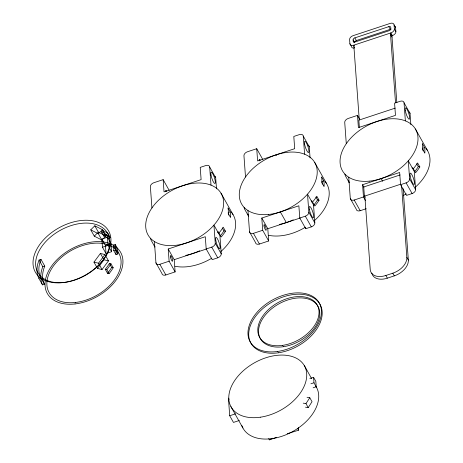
<?xml version="1.0" encoding="UTF-8"?>
<svg xmlns="http://www.w3.org/2000/svg" width="463" height="463" viewBox="0 0 463 463"><rect width="100%" height="100%" fill="white"/><g stroke="black" fill="none" stroke-linecap="round" stroke-linejoin="round"><path stroke-width="0.69" d="M309.788 397.705L312.033 401.71L308.231 407.596L305.985 403.591L309.788 397.705L307.05 397.277M93.966 262.127L100.407 253.452L104.951 254.546L108.498 260.86L102.051 269.535L97.508 268.442L93.966 262.127L98.509 263.221L102.051 269.535M98.509 263.221L104.951 254.546M97.508 268.442L103.955 259.766L100.407 253.452M90.736 229.839L94.805 225.811L102.41 229.694L105.952 236.008L101.883 240.042L94.278 236.153L90.736 229.839L98.341 233.728L101.883 240.042M94.278 236.153L98.347 232.125L105.952 236.008M98.341 233.728L102.41 229.694M101.449 231.975L102.873 230.649A42.04 27.08 -29.3 0 1 107.867 233.317L110.113 237.322L108.701 238.642A40.038 25.789 -29.3 0 0 103.7 235.985L101.449 231.975A40.038 25.789 -29.3 0 1 106.455 234.637L108.701 238.642M103.7 235.985L105.118 234.654A42.04 27.08 -29.3 0 1 110.113 237.322M106.455 234.637L107.867 233.317M268.714 438.594L269.397 439.85L272.528 438.201M269.397 439.85L276.642 437.338M354.866 37.868L388.804 26.646A2.002 1.291 -29.3 0 1 390.755 27.392L390.853 28.752A2.002 1.291 -29.3 0 1 389.099 30.726L355.167 41.948A2.002 1.291 -29.3 0 1 353.217 41.201L353.113 39.841A2.002 1.291 -29.3 0 1 354.866 37.868L356.365 40.536A2.002 1.291 -29.3 0 0 354.612 42.388M356.365 40.536L390.303 29.319A2.002 1.291 -29.3 0 1 390.992 29.186M394.077 24.904L394.378 28.984A4.005 2.581 -29.3 0 1 390.87 32.925L353.796 45.183A4.005 2.581 -29.3 0 1 349.889 43.69L349.594 39.61A4.005 2.581 -29.3 0 1 353.101 35.668L390.17 23.41A4.005 2.581 -29.3 0 1 394.077 24.904L395.576 27.572L395.877 31.652A4.005 2.581 -29.3 0 1 392.369 35.599L391.808 35.784L390.309 33.11A16.014 10.313 -29.3 0 1 390.523 34.436L395.535 102.855M169.14 190.328L163.15 179.644L153.878 182.711A4.005 2.581 -29.3 0 0 150.371 186.653L151.933 207.962M262.724 159.388L256.728 148.704L247.456 151.771A4.005 2.581 -29.3 0 0 243.949 155.713L245.512 177.022M359.618 119.159L357.505 115.385L348.234 118.453A4.005 2.581 -29.3 0 0 344.727 122.394L346.289 143.704M395.223 108.122L358.831 120.154L359.352 127.244M101.883 239.082L107.445 237.241L110.987 243.555L111.589 251.716L106.027 253.556L102.479 247.236L101.883 239.082L105.431 245.396L106.027 253.556M105.431 245.396L110.987 243.555M102.479 247.236L108.041 245.402L107.445 237.241M154.382 241.483L155.944 262.793L161.94 273.477A4.005 2.581 -29.3 0 0 165.847 274.97L175.112 271.903L169.117 261.219L168.219 248.984L205.294 236.726L206.191 248.967L212.181 259.645L217.743 257.81A4.005 2.581 -29.3 0 0 221.25 253.863L219.931 235.777L213.935 225.093L215.26 243.179L221.25 253.863M247.965 210.543L249.522 231.853L255.518 242.537A4.005 2.581 -29.3 0 0 259.425 244.03L268.69 240.963L262.695 230.285L261.803 218.044L298.872 205.786L299.769 218.027L305.765 228.71L311.327 226.87A4.005 2.581 -29.3 0 0 314.834 222.923L313.509 204.837L307.513 194.153L308.838 212.239L314.834 222.923M365.591 200.734L363.472 196.96L362.581 184.725L399.65 172.468L400.547 184.708L406.543 195.386L412.099 193.551A4.005 2.581 -29.3 0 0 415.612 189.604L414.287 171.518L408.291 160.835L409.616 178.921L415.612 189.604M400.107 174.95L363.721 186.983L364.398 196.202L365.041 197.342M364.398 196.202L400.79 184.17M155.944 262.793A4.005 2.581 -29.3 0 0 159.851 264.286L169.117 261.219M206.191 248.967L211.747 247.126A4.005 2.581 -29.3 0 0 215.26 243.179M249.522 231.853A4.005 2.581 -29.3 0 0 253.429 233.346L262.695 230.285M299.769 218.027L305.331 216.186A4.005 2.581 -29.3 0 0 308.838 212.239M348.743 177.225L350.3 198.534A4.005 2.581 -29.3 0 0 354.207 200.028L363.472 196.96M400.547 184.708L406.109 182.868A4.005 2.581 -29.3 0 0 409.616 178.921M175.112 271.903L174.215 259.668L206.481 249.001M268.69 240.963L267.799 228.728L300.065 218.061M350.3 198.534L356.296 209.218A4.005 2.581 -29.3 0 0 360.202 210.711L366.158 208.738M364.838 196.052L370.221 269.518A16.014 10.313 -29.3 0 0 385.841 275.491L392.815 273.187A16.014 10.313 -29.3 0 0 406.844 257.411L401.571 185.385M371.847 273.147A16.014 10.313 -29.3 0 0 387.34 278.165L394.314 275.861A16.014 10.313 -29.3 0 0 408.343 260.079L403.117 188.696M309.869 378.555L313.578 377.328L315.824 381.333L316.223 386.773L313.133 387.797M310.887 383.786L313.972 382.768L313.578 377.328M239.348 420.479L233.462 422.424L229.712 415.745L235.603 413.8M182.729 185.704L184.992 185.009A42.04 27.08 -29.3 0 1 223.641 202.325A42.04 27.08 -29.3 0 1 186.757 242.855L184.343 243.602A42.04 27.08 -29.3 0 1 145.695 226.285A42.04 27.08 -29.3 0 1 182.578 185.756M287.21 433.744L298.571 430.202L298.38 427.592M39.054 260.032L41.028 259.442L44.772 266.115A40.038 25.789 -29.3 0 0 44.46 284.288L42.521 284.872L38.77 278.194A42.04 27.08 -29.3 0 1 39.054 260.032L42.799 266.711A42.04 27.08 -29.3 0 0 42.521 284.872M113.36 245.089L115.235 244.522L117.48 248.533A42.04 27.08 -29.3 0 1 117.828 253.99L115.97 254.546L113.724 250.541A40.038 25.789 -29.3 0 0 113.36 245.089L115.611 249.094A40.038 25.789 -29.3 0 1 115.97 254.546M42.799 266.711L44.772 266.115M115.611 249.094L117.48 248.533M113.724 250.541L115.582 249.985A42.04 27.08 -29.3 0 0 115.235 244.522M38.77 278.194L40.715 277.615A40.038 25.789 -29.3 0 1 41.028 259.442M424.635 147.616A42.04 27.08 -29.3 0 1 424.82 153.126L422.574 149.121A42.04 27.08 -29.3 0 0 422.389 143.611L424.635 147.616L422.765 148.148A40.038 25.789 -29.3 0 1 423.049 150.84M323.857 180.935A42.04 27.08 -29.3 0 1 324.042 186.444L321.797 182.439A42.04 27.08 -29.3 0 0 321.611 176.93L323.857 180.935L321.988 181.467A40.038 25.789 -29.3 0 1 322.271 184.164M230.279 211.875A42.04 27.08 -29.3 0 1 230.464 217.384L228.218 213.379A42.04 27.08 -29.3 0 0 228.033 207.87L230.279 211.875L228.404 212.407A40.038 25.789 -29.3 0 1 228.693 215.098M303.248 403.163L305.985 403.591M305.499 407.168L308.231 407.596M109.395 263.464L110.958 263.771L113.203 267.776A42.04 27.08 -29.3 0 1 109.071 273.598L107.509 273.292L105.257 269.287A40.038 25.789 -29.3 0 0 109.395 263.464L111.641 267.469L113.203 267.776M105.257 269.287L106.826 269.593L109.071 273.598M416.688 163.74L418.297 166.599L419.831 166.94A42.04 27.08 -29.3 0 1 415.566 172.734L413.32 168.729L412.29 168.497M315.911 197.059L317.52 199.918L319.053 200.259A42.04 27.08 -29.3 0 1 314.788 206.052L312.542 202.047L311.512 201.816M222.333 227.999L223.942 230.858L225.475 231.199A42.04 27.08 -29.3 0 1 221.21 236.992L218.964 232.982L217.934 232.756M103.955 259.766L108.498 260.86M394.378 28.984L395.877 31.652M388.804 26.646L390.303 29.319M390.87 32.925L392.369 35.599M390.523 34.436L392.022 37.104L396.826 102.722M357.505 115.385L358.397 127.626L395.471 115.368L394.574 103.127L400.136 101.293A4.005 2.581 -29.3 0 1 404.043 102.786L410.039 113.47L410.849 124.599M415.386 128.963L427.378 150.33M353.113 39.841L354.612 42.509M353.217 41.201L353.813 42.266M354.195 45.646L353.911 45.148A16.014 10.313 -29.3 0 0 353.9 46.543L359.276 120.01M353.9 46.543L354.496 47.614M419.831 166.94L417.585 162.935A42.04 27.08 -29.3 0 1 413.32 168.729M349.889 43.69L351.388 46.364A4.005 2.581 -29.3 0 0 354.27 48.088M406.109 182.868L412.099 193.551M381.113 178.596L382.612 181.27M406.844 257.411L408.343 260.079M362.581 184.725L363.987 187.237M354.207 200.028L360.202 210.711M392.815 273.187L394.314 275.861M385.841 275.491L387.34 278.165M256.728 148.704L257.625 160.945L294.694 148.687L293.797 136.452L299.358 134.611A4.005 2.581 -29.3 0 1 303.265 136.105L309.261 146.788L310.077 157.918M314.608 162.287L326.6 183.649M319.053 200.259L316.808 196.254A42.04 27.08 -29.3 0 1 312.542 202.047M276.156 154.816L276.533 155.481M305.331 216.186L311.327 226.87M280.335 211.915L286.331 222.599M261.803 218.044L267.799 228.728M248.538 216.14L244.788 209.461A42.04 27.08 -29.3 0 1 244.065 207.465M253.429 233.346L259.425 244.03M163.15 179.644L164.041 191.879L201.116 179.627L200.219 167.386L205.78 165.551A4.005 2.581 -29.3 0 1 209.687 167.045L215.683 177.728L216.493 188.858M221.03 193.221L233.022 214.589M304.457 365.735L311.657 378.722M313.972 382.768L316.594 387.519M225.475 231.199L223.23 227.194A42.04 27.08 -29.3 0 1 218.964 232.982M211.747 247.126L217.743 257.81M168.219 248.984L174.215 259.668M159.851 264.286L165.847 274.97M229.104 399.285L228.421 398.07L229.712 415.745M230.91 406.612L242.901 427.974M115.582 249.985L117.828 253.99M102.873 230.649L105.118 234.654M108.041 245.402L111.589 251.716M94.805 225.811L98.347 232.125M40.715 277.615L44.46 284.288M297.547 428.316L298.571 430.202M404.043 102.786L405.368 120.872M303.265 136.105L304.59 154.191M305.655 227.269L305.765 228.71M209.687 167.045L211.006 185.131M110.958 263.771A42.04 27.08 -29.3 0 1 106.826 269.593M111.641 267.469A40.038 25.789 -29.3 0 1 107.509 273.292M231.431 212.378A42.04 27.08 -29.3 0 1 220.973 251.432M211.909 258.111A42.04 27.08 -29.3 0 1 175.055 266.248M223.942 230.858A40.038 25.789 -29.3 0 1 220.266 235.945M218.31 231.581A40.038 25.789 -29.3 0 1 217.726 232.293M150.481 238.404A42.04 27.08 -29.3 0 0 151.21 240.401L154.96 247.08A42.04 27.08 -29.3 0 1 154.231 245.083M199.698 250.767A42.04 27.08 -29.3 0 1 185.738 255.385M214.728 176.287A4.005 2.581 -29.3 0 1 215.683 177.728M165.661 191.543A3.004 0.666 71.7 0 1 166.802 191.503M293.282 219.827A42.04 27.08 -29.3 0 1 279.316 224.445M308.034 145.226A4.005 2.581 -29.3 0 1 309.261 146.788M259.28 160.84A3.004 0.666 71.7 0 1 260.275 160.354M325.014 181.438A42.04 27.08 -29.3 0 1 314.551 220.492M305.487 227.177A42.04 27.08 -29.3 0 1 268.633 235.308M317.52 199.918A40.038 25.789 -29.3 0 1 313.549 205.358M311.894 200.641A40.038 25.789 -29.3 0 1 311.304 201.353M248.145 215.156A42.04 27.08 -29.3 0 1 247.809 214.143M391.808 35.784A16.014 10.313 -29.3 0 1 392.022 37.104M394.349 26.009A4.005 2.581 -29.3 0 1 395.576 27.572M425.792 148.119A42.04 27.08 -29.3 0 1 415.328 187.174M406.265 193.852A42.04 27.08 -29.3 0 1 403.256 195.577M418.297 166.599A40.038 25.789 -29.3 0 1 414.622 171.686M412.377 167.681A40.038 25.789 -29.3 0 1 412.082 168.034M344.842 174.146A42.04 27.08 -29.3 0 0 345.566 176.143L349.316 182.821A42.04 27.08 -29.3 0 1 348.587 180.825M409.084 112.029A4.005 2.581 -29.3 0 1 410.039 113.47M315.928 386.368A42.04 27.08 -29.3 0 1 291.603 432.124A42.04 27.08 -29.3 0 1 241.854 425.595M75.035 303.942A42.04 27.08 -29.3 0 0 121.3 253.672A42.04 27.08 -29.3 0 0 55.583 261.161A42.04 27.08 -29.3 0 0 75.035 303.942M63.043 282.58A42.04 27.08 -29.3 0 0 109.314 232.31A42.04 27.08 -29.3 0 0 43.597 239.793A42.04 27.08 -29.3 0 0 63.043 282.58M64.218 282.436A40.038 25.789 -29.3 0 0 108.284 234.562A40.038 25.789 -29.3 0 0 45.698 241.692A40.038 25.789 -29.3 0 0 64.218 282.436M75.457 302.466A40.038 25.789 -29.3 0 0 119.523 254.592A40.038 25.789 -29.3 0 0 56.937 261.717A40.038 25.789 -29.3 0 0 75.457 302.466M278.471 352.783A39.633 25.529 -29.3 0 0 320.193 304.648A39.633 25.529 -29.3 0 0 257.7 313.735A39.633 25.529 -29.3 0 0 278.471 352.783M277.719 351.446A39.633 25.529 -29.3 0 0 319.447 303.311A39.633 25.529 -29.3 0 0 256.948 312.403A39.633 25.529 -29.3 0 0 277.719 351.446M283.339 346.712A33.029 21.275 -29.3 0 0 318.116 306.604A33.029 21.275 -29.3 0 0 266.028 314.174A33.029 21.275 -29.3 0 0 283.339 346.712M282.592 345.375A33.029 21.275 -29.3 0 0 317.363 305.267A33.029 21.275 -29.3 0 0 265.282 312.838A33.029 21.275 -29.3 0 0 282.592 345.375M215.764 240.268A6.007 1.325 71.7 0 0 219.659 248.799A6.007 1.325 71.7 0 0 218.148 240.181A6.007 1.325 71.7 0 0 215.764 240.268M170.471 257A3.004 0.666 71.7 0 0 172.421 261.265A3.004 0.666 71.7 0 0 171.663 256.953A3.004 0.666 71.7 0 0 170.471 257M210.989 175.008A6.007 1.325 71.7 0 0 214.884 183.539A6.007 1.325 71.7 0 0 213.374 174.921A6.007 1.325 71.7 0 0 210.989 175.008M268.482 214.473A42.04 27.08 -29.3 0 0 315.812 164.654A42.04 27.08 -29.3 0 0 250.448 170.969A42.04 27.08 -29.3 0 0 268.482 214.473M309.342 209.334A6.007 1.325 71.7 0 0 313.237 217.859A6.007 1.325 71.7 0 0 311.732 209.241A6.007 1.325 71.7 0 0 309.342 209.334M264.049 226.06A3.004 0.666 71.7 0 0 265.999 230.325A3.004 0.666 71.7 0 0 265.247 226.013A3.004 0.666 71.7 0 0 264.049 226.06M304.567 144.068A6.007 1.325 71.7 0 0 308.462 152.599A6.007 1.325 71.7 0 0 306.952 143.981A6.007 1.325 71.7 0 0 304.567 144.068M369.26 181.155A42.04 27.08 -29.3 0 0 416.59 131.336A42.04 27.08 -29.3 0 0 351.226 137.65A42.04 27.08 -29.3 0 0 369.26 181.155M405.345 110.75A6.007 1.325 71.7 0 0 409.24 119.28A6.007 1.325 71.7 0 0 407.729 110.663A6.007 1.325 71.7 0 0 405.345 110.75M410.12 176.009A6.007 1.325 71.7 0 0 414.015 184.54A6.007 1.325 71.7 0 0 412.51 175.923A6.007 1.325 71.7 0 0 410.12 176.009M260.351 417.204A42.04 27.08 -29.3 0 0 304.608 366.152A42.04 27.08 -29.3 0 0 238.318 375.794A42.04 27.08 -29.3 0 0 260.351 417.204"/></g></svg>
